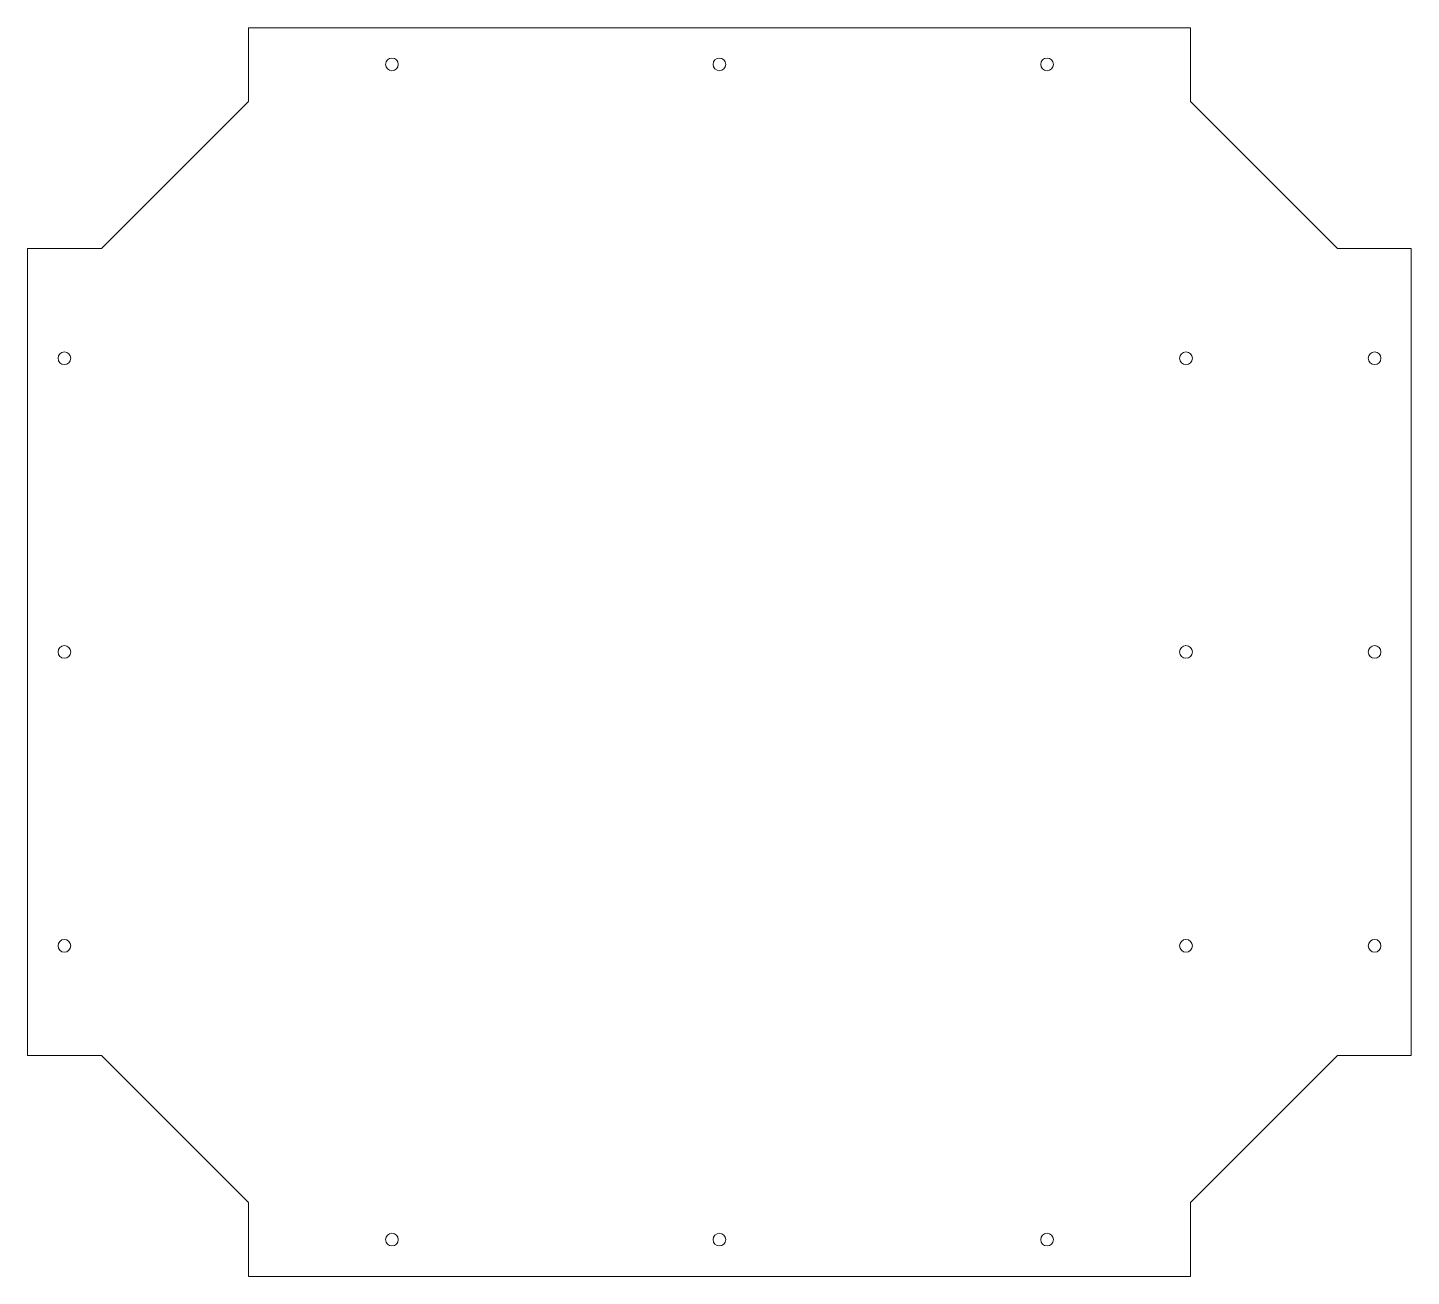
# Model space of a CAD drawing. Header units: inches. Extents: x -6.1 to 16.1, y -5.4 to 14.6.
import ezdxf

# ---------------------------------------------------------------- set-up
doc = ezdxf.new("R2010")
doc.units = ezdxf.units.IN
doc.header["$MEASUREMENT"] = 0
doc.layers.add('VISIBLE', color=7, linetype='Continuous', lineweight=0)

msp = doc.modelspace()

# ---------------------------------------------------------------- linework, layer by layer
at = {"layer": 'VISIBLE'}
for p, q in [((-2.574, 14.633), (-2.574, 13.444)), ((-2.574, 14.633), (12.567, 14.633)), ((12.567, 14.633), (12.567, 13.444)), ((-2.574, 13.444), (-4.937, 11.082)), ((12.567, 13.444), (14.93, 11.082)), ((-6.126, -1.894), (-6.126, 11.082)), ((-4.937, 11.082), (-6.126, 11.082)), ((14.93, 11.082), (16.118, 11.082)), ((16.118, -1.894), (16.118, 11.082)), ((-4.937, -1.894), (-6.126, -1.894)), ((-2.574, -4.257), (-4.937, -1.894)), ((12.567, -4.257), (14.93, -1.894)), ((14.93, -1.894), (16.118, -1.894)), ((-2.574, -5.446), (-2.574, -4.257)), ((12.567, -5.446), (12.567, -4.257)), ((-2.574, -5.446), (12.567, -5.446))]:
    msp.add_line(p, q, dxfattribs=at)
for centre, start, end in [((-0.269, 14.043), 90, 270), ((-0.269, 14.043), 270, 90), ((4.996, 14.043), 90, 270), ((4.996, 14.043), 270, 90), ((10.262, 14.043), 90, 270), ((10.262, 14.043), 270, 90), ((-5.535, 9.318), 90, 270), ((-5.535, 9.318), 270, 90), ((12.496, 9.318), 90, 270), ((12.496, 9.318), 270, 90), ((15.528, 9.318), 90, 270), ((15.528, 9.318), 270, 90), ((-5.535, 4.594), 90, 270), ((-5.535, 4.594), 270, 90), ((12.496, 4.594), 90, 270), ((12.496, 4.594), 270, 90), ((15.528, 4.594), 90, 270), ((15.528, 4.594), 270, 90), ((-5.535, -0.131), 90, 270), ((-5.535, -0.131), 270, 90), ((12.496, -0.131), 90, 270), ((12.496, -0.131), 270, 90), ((15.528, -0.131), 90, 270), ((15.528, -0.131), 270, 90), ((-0.269, -4.855), 90, 270), ((-0.269, -4.855), 270, 90), ((4.996, -4.855), 90, 270), ((4.996, -4.855), 270, 90), ((10.262, -4.855), 90, 270), ((10.262, -4.855), 270, 90)]:
    msp.add_arc(centre, 0.102, start, end, dxfattribs=at)

doc.saveas('drawing.dxf')
